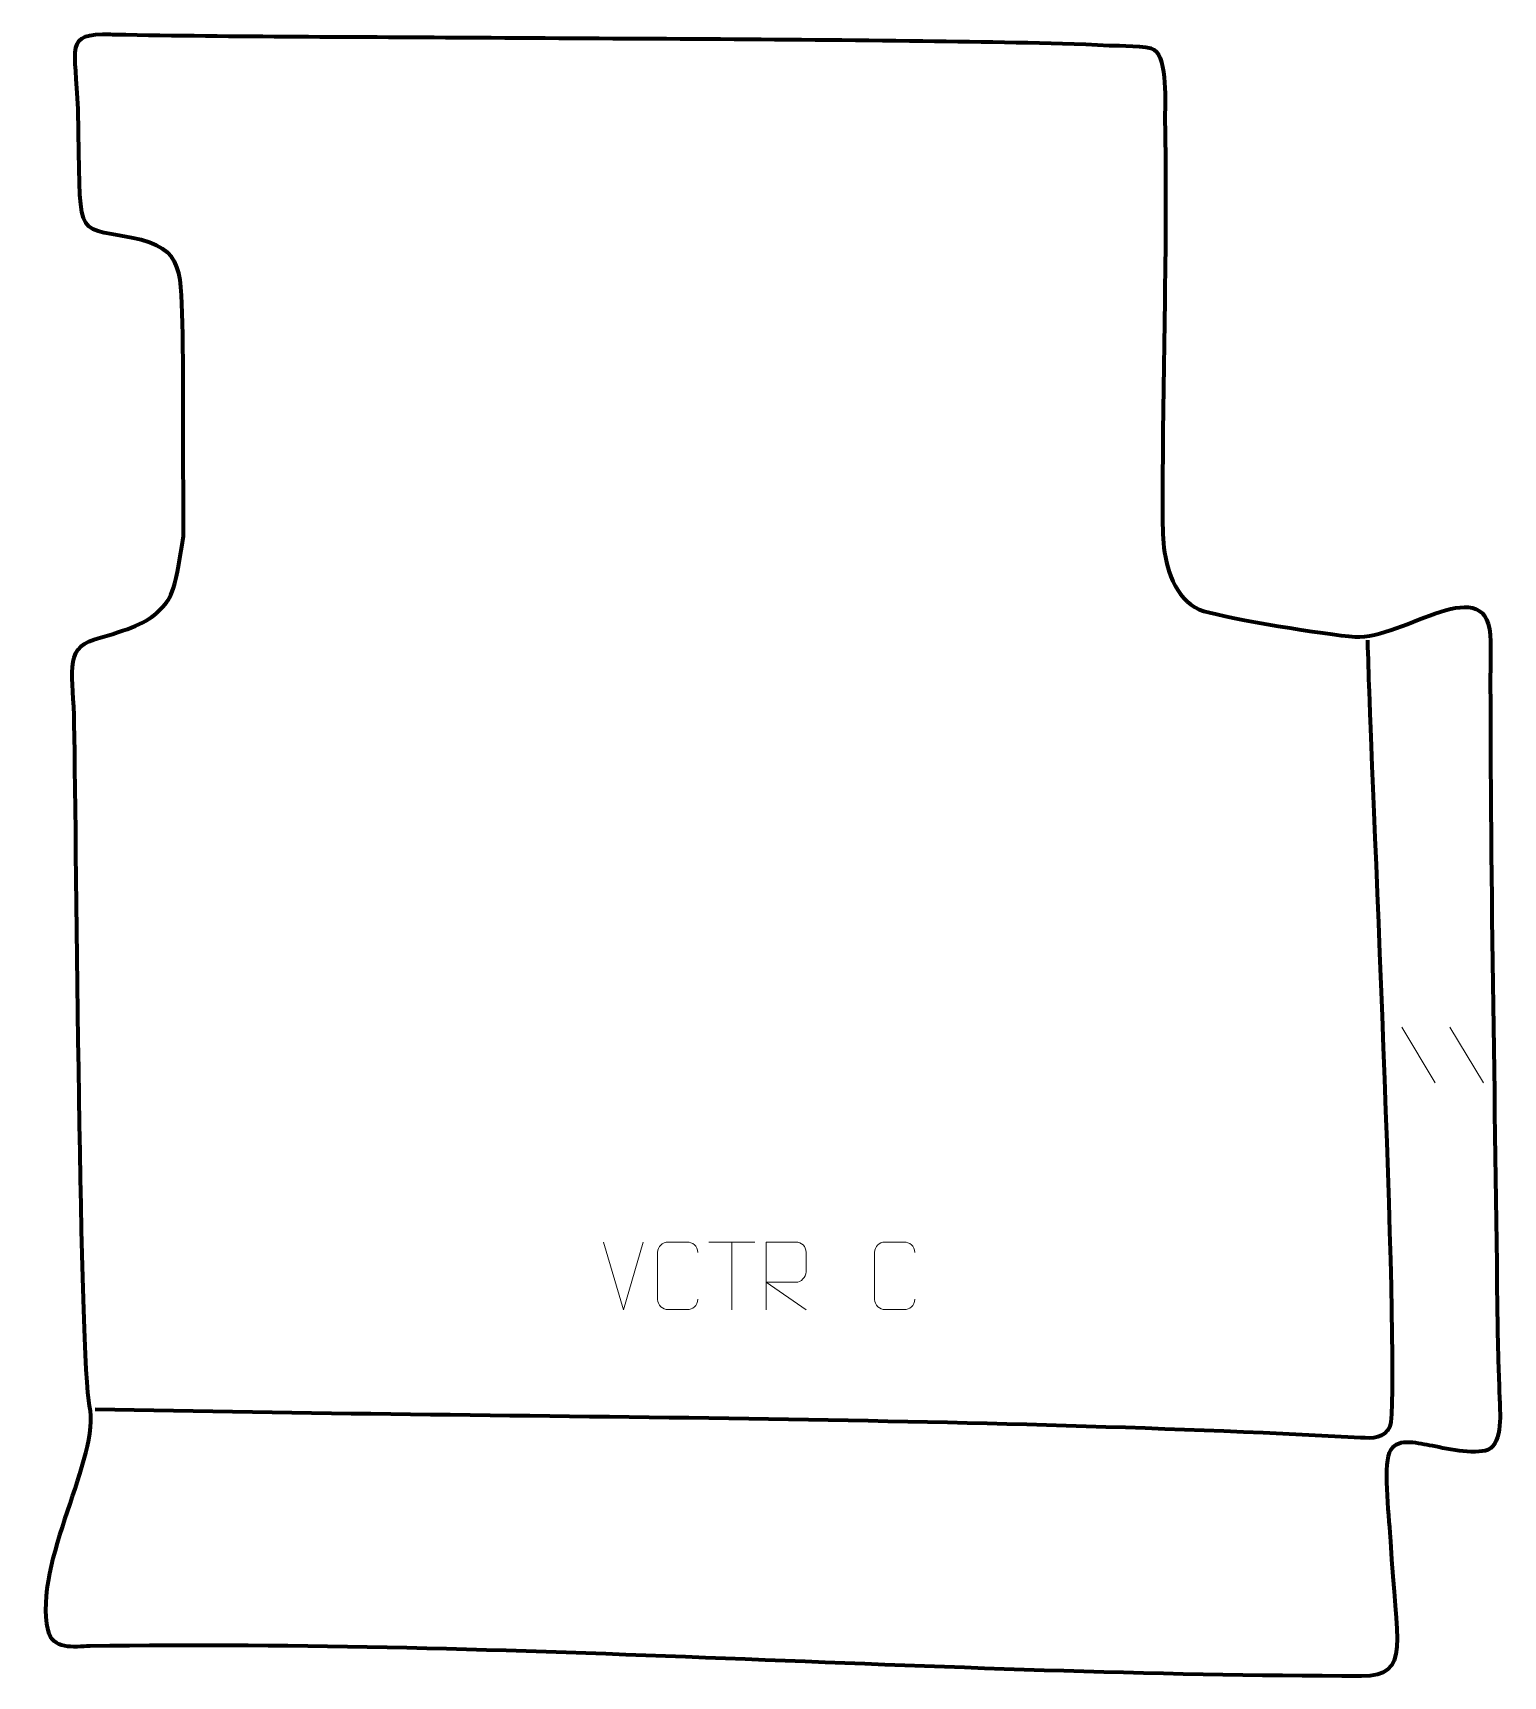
# Model space of a CAD drawing. Header units: millimetres. Extents: x -521 to 21, y -9 to 597.
import ezdxf

# ---------------------------------------------------------------- set-up
doc = ezdxf.new("R2010")
doc.units = ezdxf.units.MM
doc.header["$MEASUREMENT"] = 0
doc.layers.add('layer 2', color=7, linetype='Continuous')
doc.layers.add('layer 3', color=7, linetype='Continuous')

msp = doc.modelspace()

# ---------------------------------------------------------------- linework, layer by layer
at = {"layer": 'layer 2', "color": 20, "lineweight": 158}
msp.add_open_spline([(-465.7851, 411.1692), (-469.2228, 388.6704), (-470.3501, 388.2887), (-474.8669, 383.6285), (-474.8669, 383.6285), (-479.2805, 379.0747), (-485.3785, 376.9173), (-498.7438, 373.0302), (-498.7438, 373.0302), (-509.9864, 369.7605), (-506.3492, 359.7238), (-506.0485, 341.8401), (-506.0485, 341.8401), (-505.2576, 294.8047), (-503.9424, 106.1425), (-500.4283, 90.4229), (-500.4283, 90.4229), (-496.1824, 71.4298), (-521.3268, 32.8775), (-515.7007, 7.5865), (-515.7007, 7.5865), (-514.0501, 0.1665), (-506.3985, 1.6001), (-500.2063, 1.7068), (-500.2063, 1.7068), (-345.1034, 4.2269), (-186.9467, -9.1983), (-31.3347, -9.3103), (-31.3347, -9.3103), (-13.0512, -9.3235), (-18.6573, 2.7535), (-20.7058, 40.4025), (-20.7058, 40.4025), (-21.1242, 47.5284), (-23.487, 67.4287), (-21.1697, 73.074), (-21.1697, 73.074), (-18.8279, 78.7789), (-11.2257, 76.6744), (-6.3613, 75.7868), (-6.3613, 75.7868), (-0.7182, 74.7572), (10.0314, 72.1645), (15.3128, 74.1603), (15.3128, 74.1603), (20.8388, 76.7146), (19.6447, 88.7219), (19.4842, 93.7218), (19.4842, 93.7218), (19.2085, 102.3046), (18.8464, 110.7694), (18.7427, 119.3711), (18.7427, 119.3711), (17.9343, 202.4917), (15.8183, 289.8117), (16.1567, 372.3454), (16.1567, 372.3454), (16.2719, 400.4305), (-16.4268, 372.8053), (-33.6735, 374.0203), (-33.6735, 374.0203), (-44.6526, 374.7938), (-79.8869, 380.7048), (-89.4795, 383.5208), (-89.4795, 383.5208), (-99.0029, 386.3165), (-103.2573, 397.7547), (-104.2317, 406.8697), (-104.2317, 406.8697), (-105.0916, 415.4346), (-104.7672, 426.9102), (-104.7236, 435.6084), (-104.7236, 435.6084), (-104.5087, 478.4495), (-103.0305, 521.8123), (-103.8814, 564.5806), (-103.8814, 564.5806), (-103.8791, 570.1976), (-102.972, 587.3849), (-107.7847, 590.5669), (-107.7847, 590.5669), (-110.2992, 592.2294), (-120.834, 592.011), (-124.4279, 592.1871), (-124.4279, 592.1871), (-147.3114, 593.308), (-170.2052, 593.4748), (-193.1087, 593.7986), (-193.1087, 593.7986), (-246.1895, 594.5554), (-299.2138, 594.669), (-352.2886, 595.0321), (-352.2886, 595.0321), (-397.1505, 595.3481), (-442.2461, 595.3393), (-487.0861, 596.1339), (-487.0861, 596.1339), (-488.9444, 596.1668), (-490.8029, 596.2036), (-492.6607, 596.2589), (-492.6607, 596.2589), (-510.0528, 596.7903), (-505.3634, 591.5797), (-504.6653, 568.6016), (-504.6653, 568.6016), (-503.2003, 520.3843), (-507.3827, 525.5066), (-484.9913, 521.2163), (-484.9913, 521.2163), (-464.3861, 517.2682), (-467.1015, 508.2824), (-465.9858, 485.4041), (-465.9858, 485.4041), (-465.9189, 460.6591), (-465.852, 435.9142), (-465.7851, 411.1692)], degree=3, knots=[0, 0, 0, 0, 0.03333333, 0.03333333, 0.03333333, 0.03333333, 0.06666667, 0.06666667, 0.06666667, 0.06666667, 0.1, 0.1, 0.1, 0.1, 0.13333333, 0.13333333, 0.13333333, 0.13333333, 0.16666667, 0.16666667, 0.16666667, 0.16666667, 0.2, 0.2, 0.2, 0.2, 0.23333333, 0.23333333, 0.23333333, 0.23333333, 0.26666667, 0.26666667, 0.26666667, 0.26666667, 0.3, 0.3, 0.3, 0.3, 0.33333333, 0.33333333, 0.33333333, 0.33333333, 0.36666667, 0.36666667, 0.36666667, 0.36666667, 0.4, 0.4, 0.4, 0.4, 0.43333333, 0.43333333, 0.43333333, 0.43333333, 0.46666667, 0.46666667, 0.46666667, 0.46666667, 0.5, 0.5, 0.5, 0.5, 0.53333333, 0.53333333, 0.53333333, 0.53333333, 0.56666667, 0.56666667, 0.56666667, 0.56666667, 0.6, 0.6, 0.6, 0.6, 0.63333333, 0.63333333, 0.63333333, 0.63333333, 0.66666667, 0.66666667, 0.66666667, 0.66666667, 0.7, 0.7, 0.7, 0.7, 0.73333333, 0.73333333, 0.73333333, 0.73333333, 0.76666667, 0.76666667, 0.76666667, 0.76666667, 0.8, 0.8, 0.8, 0.8, 0.83333333, 0.83333333, 0.83333333, 0.83333333, 0.86666667, 0.86666667, 0.86666667, 0.86666667, 0.9, 0.9, 0.9, 0.9, 0.93333333, 0.93333333, 0.93333333, 0.93333333, 1, 1, 1, 1], dxfattribs=at)
at = {"layer": 'layer 3', "color": 142, "lineweight": 158}
msp.add_open_spline([(-29.1964, 372.7355), (-29.0023, 366.3963), (-28.8082, 360.0572), (-28.6142, 353.718), (-28.6142, 353.718), (-27.6699, 322.8773), (-16.9231, 93.8528), (-20.9146, 82.7003), (-20.9146, 82.7003), (-22.9927, 78.2324), (-27.1875, 78.3565), (-31.6409, 78.5951), (-31.6409, 78.5951), (-184.8366, 86.8033), (-344.3879, 85.7863), (-498.3696, 89.0499)], degree=3, knots=[0, 0, 0, 0, 0.2, 0.2, 0.2, 0.2, 0.4, 0.4, 0.4, 0.4, 0.6, 0.6, 0.6, 0.6, 1, 1, 1, 1], dxfattribs=at)
at = {"layer": 'layer 3', "color": 250, "lineweight": 9}
for points in [[(-16.552, 230.086), (-16.552, 230.086), (-4.1877, 209.5417), (-4.1877, 209.5417)], [(1.1779, 230.086), (1.1779, 230.086), (13.5422, 209.5417), (13.5422, 209.5417)], [(-303.5414, 125.8453), (-303.5414, 125.8453), (-310.8632, 150.7989), (-310.8632, 150.7989)], [(-296.2195, 150.7989), (-296.2195, 150.7989), (-303.5413, 125.8453), (-303.5413, 125.8453)], [(-272.035, 150.7754), (-272.035, 150.7754), (-255.0478, 150.7754), (-255.0478, 150.7754)], [(-263.5412, 125.8454), (-263.5412, 125.8454), (-263.5412, 150.7989), (-263.5412, 150.7989)]]:
    msp.add_open_spline(points, degree=3, dxfattribs=at)
for points in [[(-276.1184, 129.6631), (-276.2582, 127.3397), (-277.9354, 125.8601), (-280.0831, 125.8493), (-280.0831, 125.8493), (-282.415, 125.8497), (-284.7469, 125.8497), (-287.0784, 125.8493), (-287.0784, 125.8493), (-289.0034, 125.7439), (-290.9755, 127.6284), (-290.9643, 129.6457), (-290.9643, 129.6457), (-290.9639, 135.4158), (-290.9639, 141.1855), (-290.9643, 146.9548), (-290.9643, 146.9548), (-290.9601, 149.0929), (-289.2134, 150.8121), (-287.061, 150.7986), (-287.061, 150.7986), (-284.7353, 150.7986), (-282.4092, 150.7986), (-280.0831, 150.7986), (-280.0831, 150.7986), (-278.1365, 150.8341), (-276.1451, 149.3426), (-276.1184, 146.905)], [(-250.8734, 125.8454), (-250.8734, 125.8454), (-250.8734, 150.7989), (-250.8734, 150.7989), (-250.8734, 150.7989), (-247.2786, 150.7989), (-243.6831, 150.7989), (-240.0879, 150.7989), (-240.0879, 150.7989), (-237.7626, 150.7612), (-236.2053, 149.2712), (-236.2094, 146.9048), (-236.2094, 146.9048), (-236.2098, 144.8693), (-236.2098, 141.8099), (-236.2094, 139.7739), (-236.2094, 139.7739), (-236.2159, 137.8984), (-238.0282, 135.9566), (-240.0377, 135.9375), (-240.0377, 135.9375), (-240.0377, 135.9375), (-250.8734, 135.9375), (-250.8734, 135.9375), (-250.8734, 135.9375), (-250.8734, 135.9375), (-236.2187, 125.8454), (-236.2187, 125.8454)], [(-196.1183, 129.6631), (-196.2581, 127.3397), (-197.9353, 125.8601), (-200.083, 125.8493), (-200.083, 125.8493), (-202.4149, 125.8497), (-204.7468, 125.8497), (-207.0783, 125.8493), (-207.0783, 125.8493), (-209.0033, 125.7439), (-210.9754, 127.6284), (-210.9642, 129.6457), (-210.9642, 129.6457), (-210.9638, 135.4158), (-210.9638, 141.1855), (-210.9642, 146.9548), (-210.9642, 146.9548), (-210.96, 149.0929), (-209.2133, 150.8121), (-207.0609, 150.7986), (-207.0609, 150.7986), (-204.7352, 150.7986), (-202.4091, 150.7986), (-200.083, 150.7986), (-200.083, 150.7986), (-198.1364, 150.8341), (-196.145, 149.3426), (-196.1183, 146.905)]]:
    msp.add_open_spline(points, degree=3, knots=[0, 0, 0, 0, 0.125, 0.125, 0.125, 0.125, 0.25, 0.25, 0.25, 0.25, 0.375, 0.375, 0.375, 0.375, 0.5, 0.5, 0.5, 0.5, 0.625, 0.625, 0.625, 0.625, 0.75, 0.75, 0.75, 0.75, 1, 1, 1, 1], dxfattribs=at)

doc.saveas('drawing.dxf')
